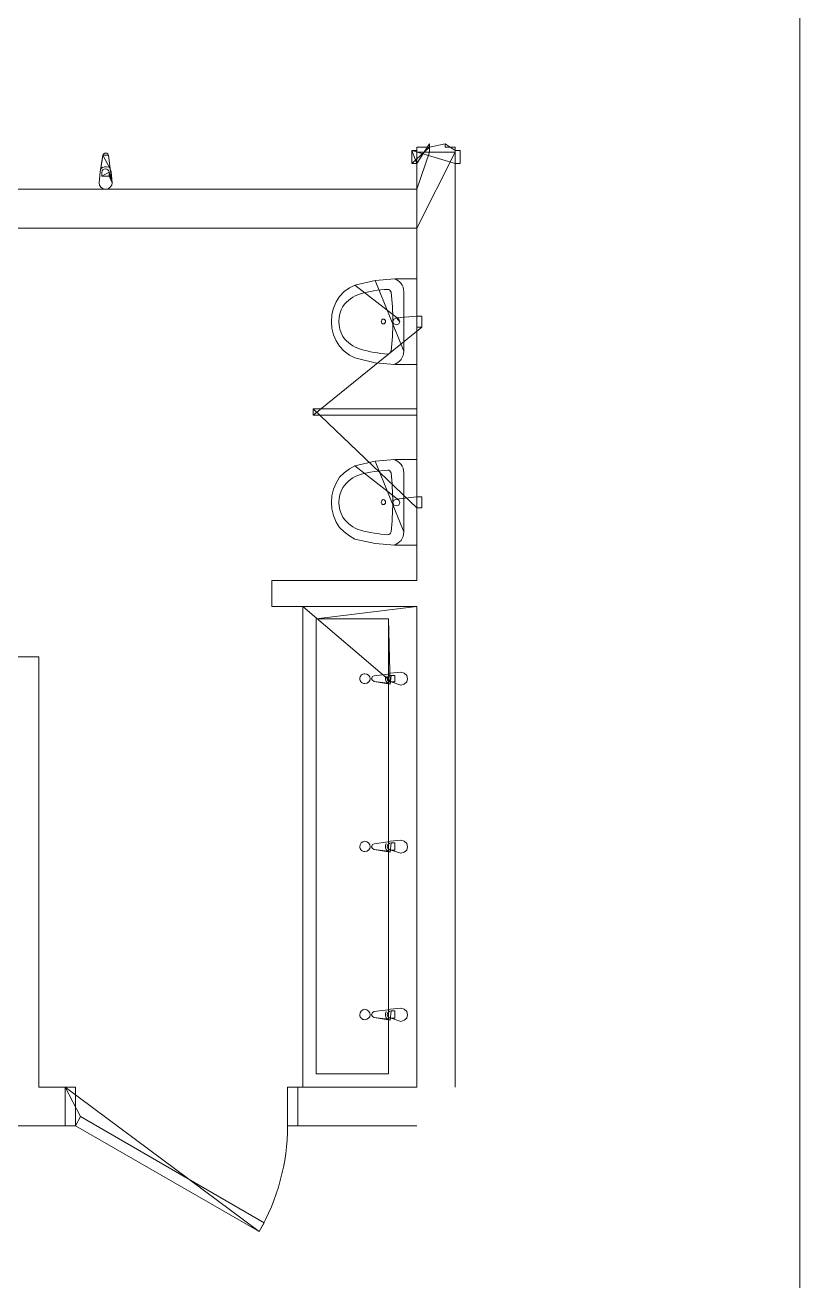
# Model space of a CAD drawing. Header units: millimetres. Extents: x -695119 to 412940, y -249585 to 622758.
# Drawn here: x 12736.586 to 12737.765, y -47227.022 to -47225.11 of the extents above; entities that cross this region are included whole.
import ezdxf

# ---------------------------------------------------------------- set-up
doc = ezdxf.new("R2010")
doc.units = ezdxf.units.MM
doc.layers.add('PDF _Геометрия', color=8, linetype='Continuous', lineweight=9)
doc.layers.add('Импосты витража', color=8, linetype='Continuous', lineweight=9)

# ---------------------------------------------------------------- blocks, each defined once
blk = doc.blocks.new('1 этаж')
at = {"layer": 'PDF _Геометрия', "color": 251, "true_color": 0x636466}
for p, q in [((-32212.927, -128402.4527), (-32212.927, -128402.5435)), ((-32212.927, -128402.7285), (-32212.927, -128402.8185))]:
    blk.add_line(p, q, dxfattribs=at)
at = {"layer": 'PDF _Геометрия', "color": 251, "true_color": 0x636466, "flags": 128}
for points in [[(-32212.8878, -128402.2327), (-32212.907, -128402.2327), (-32212.907, -128402.2402), (-32212.8878, -128402.2402), (-32212.8878, -128402.2327), (-32212.9145, -128402.2577), (-32212.907, -128402.2577), (-32212.907, -128402.2377), (-32212.9145, -128402.2377), (-32212.8487, -128402.2577), (-32212.8412, -128402.2577), (-32212.8412, -128402.2377), (-32212.8487, -128402.2377), (-32212.8637, -128402.2277), (-32212.8637, -128402.2327), (-32212.8487, -128402.2327), (-32212.8487, -128402.2402), (-32212.8878, -128402.2402), (-32212.8878, -128402.2277), (-32212.907, -128402.2577)], [(-32212.8878, -128402.2327), (-32212.907, -128402.2327), (-32212.907, -128402.2402), (-32212.8878, -128402.2402), (-32212.8878, -128402.2327), (-32212.9145, -128402.2577), (-32212.907, -128402.2577), (-32212.907, -128402.2377), (-32212.9145, -128402.2377), (-32212.8487, -128402.2577), (-32212.8412, -128402.2577), (-32212.8412, -128402.2377), (-32212.8487, -128402.2377), (-32212.8637, -128402.2277), (-32212.8637, -128402.2327), (-32212.8487, -128402.2327), (-32212.8487, -128402.2402), (-32212.8878, -128402.2402), (-32212.8878, -128402.2277), (-32212.907, -128402.2577)], [(-32212.8878, -128402.2327), (-32212.907, -128402.2327), (-32212.907, -128402.2402), (-32212.8878, -128402.2402), (-32212.8878, -128402.2327), (-32212.8637, -128402.2277), (-32212.8637, -128402.2327), (-32212.8487, -128402.2327), (-32212.8487, -128402.2402), (-32212.8878, -128402.2402), (-32212.8878, -128402.2277)], [(-32212.8487, -128402.2377), (-32212.8412, -128402.2377), (-32212.8412, -128402.2577), (-32212.8487, -128402.2577), (-32212.8487, -128402.2402), (-32212.8878, -128402.2402), (-32212.907, -128402.2402), (-32212.907, -128402.2969), (-32215.0712, -128402.2969)], [(-32213.9537, -128403.7227), (-32213.442, -128403.7227), (-32213.442, -128403.6635), (-32213.482, -128403.6635), (-32213.482, -128403.0085), (-32213.5403, -128403.0085)], [(-32214.347, -128402.356), (-32212.907, -128402.356), (-32212.907, -128402.8927), (-32213.1278, -128402.8927), (-32213.1278, -128402.9319), (-32212.907, -128402.9319), (-32212.907, -128403.6635), (-32213.0878, -128403.6635), (-32213.0878, -128403.7227), (-32213.0878, -128403.6635), (-32213.0878, -128403.7227), (-32212.907, -128403.7227)], [(-32212.907, -128403.7227), (-32213.0878, -128403.7227), (-32213.0878, -128403.6635), (-32213.0878, -128403.7227), (-32213.0878, -128403.6635), (-32212.907, -128403.6635), (-32212.907, -128402.9319), (-32213.1278, -128402.9319), (-32213.1278, -128402.8927), (-32212.907, -128402.8927), (-32212.907, -128402.2969), (-32212.907, -128402.2402), (-32212.8878, -128402.2402), (-32212.907, -128402.2969), (-32215.0712, -128402.2969)], [(-32214.4062, -128402.356), (-32212.907, -128402.356), (-32212.8487, -128402.2402), (-32212.8487, -128402.2577), (-32212.8487, -128402.2402), (-32212.8878, -128402.2402), (-32212.907, -128402.2402), (-32212.907, -128402.2577), (-32212.907, -128402.2402), (-32212.8878, -128402.2402), (-32212.8487, -128402.2402), (-32212.8487, -128403.6635)], [(-32212.907, -128403.7227), (-32213.0878, -128403.7227), (-32213.0878, -128403.6635), (-32213.0878, -128403.7227), (-32213.0878, -128403.6635), (-32212.907, -128403.6635), (-32212.907, -128402.9319), (-32213.1278, -128402.9319), (-32213.1278, -128402.8927), (-32212.907, -128402.8927), (-32212.907, -128402.2969), (-32212.907, -128402.2402), (-32212.8878, -128402.2402), (-32212.907, -128402.2969), (-32215.0712, -128402.2969)], [(-32214.4062, -128402.356), (-32212.907, -128402.356), (-32212.8487, -128402.2402), (-32212.8487, -128402.2577), (-32212.8487, -128402.2402), (-32212.8878, -128402.2402), (-32212.907, -128402.2402), (-32212.907, -128402.2577), (-32212.907, -128402.2402), (-32212.8878, -128402.2402), (-32212.8487, -128402.2402), (-32212.8487, -128403.6635)], [(-32213.3887, -128402.2702), (-32213.3903, -128402.2869), (-32213.3887, -128402.2702), (-32213.3878, -128402.266), (-32213.3845, -128402.2452), (-32213.3762, -128402.2452), (-32213.3737, -128402.266), (-32213.372, -128402.2702), (-32213.3703, -128402.2869), (-32213.3753, -128402.2769), (-32213.3753, -128402.271), (-32213.3862, -128402.2769), (-32213.3862, -128402.271), (-32213.3862, -128402.2769), (-32213.3753, -128402.2769)], [(-32213.3887, -128402.2702), (-32213.3903, -128402.2869), (-32213.3887, -128402.2702), (-32213.3878, -128402.266), (-32213.3845, -128402.2452), (-32213.3762, -128402.2452), (-32213.3737, -128402.266), (-32213.372, -128402.2702), (-32213.3703, -128402.2869), (-32213.3753, -128402.2769), (-32213.3753, -128402.271), (-32213.3862, -128402.2769), (-32213.3862, -128402.271), (-32213.3862, -128402.2769), (-32213.3753, -128402.2769)], [(-32213.3753, -128402.271), (-32213.3703, -128402.2869), (-32213.3737, -128402.266), (-32213.3845, -128402.2452), (-32213.3887, -128402.2702), (-32213.3903, -128402.2869), (-32213.3887, -128402.2702), (-32213.3845, -128402.2452), (-32213.3737, -128402.266), (-32213.3703, -128402.2869)], [(-32212.907, -128402.2577), (-32212.9145, -128402.2377), (-32212.9145, -128402.2577), (-32212.907, -128402.2577), (-32212.907, -128402.2377), (-32212.9145, -128402.2377)], [(-32212.8487, -128402.2577), (-32212.8487, -128402.2402), (-32212.8487, -128402.2577), (-32212.8487, -128402.2402), (-32212.8878, -128402.2402), (-32212.907, -128402.2402), (-32212.907, -128402.2577), (-32212.907, -128402.2402), (-32212.8878, -128402.2402), (-32212.8487, -128402.2402), (-32212.8487, -128403.6635)], [(-32213.3753, -128402.2769), (-32213.3862, -128402.2769), (-32213.3862, -128402.271), (-32213.3862, -128402.2769), (-32213.3753, -128402.271)], [(-32214.4062, -128402.356), (-32214.4062, -128403.0677), (-32214.347, -128403.0677), (-32213.5403, -128403.0677), (-32213.5403, -128403.6635), (-32213.9537, -128403.6635), (-32213.9537, -128403.7227), (-32213.442, -128403.7227), (-32213.442, -128403.6635), (-32213.482, -128403.6635), (-32213.482, -128403.0085), (-32213.5403, -128403.0085), (-32214.347, -128403.0085), (-32214.347, -128402.356)], [(-32214.4062, -128402.356), (-32214.4062, -128403.0677), (-32214.347, -128403.0677), (-32213.5403, -128403.0677), (-32213.5403, -128403.6635), (-32213.9537, -128403.6635), (-32213.9537, -128403.7227), (-32213.442, -128403.7227), (-32213.442, -128403.6635), (-32213.482, -128403.6635), (-32213.482, -128403.0085), (-32213.5403, -128403.0085), (-32214.347, -128403.0085), (-32214.347, -128402.356)], [(-32212.927, -128402.7285), (-32212.927, -128402.8185), (-32212.9703, -128402.711), (-32212.9403, -128402.7085), (-32212.907, -128402.7085), (-32212.907, -128402.8385), (-32212.9403, -128402.8385), (-32212.9703, -128402.836), (-32213.0012, -128402.8294), (-32213.0095, -128402.8244), (-32213.0178, -128402.8185), (-32213.0245, -128402.8119), (-32213.0295, -128402.8035), (-32213.0337, -128402.7935), (-32213.0362, -128402.7835), (-32213.037, -128402.7735), (-32213.0362, -128402.7635), (-32213.0337, -128402.7535), (-32213.0295, -128402.7444), (-32213.0245, -128402.7352), (-32213.0178, -128402.7285), (-32213.0095, -128402.7227), (-32213.0012, -128402.7177), (-32212.9345, -128402.7702), (-32212.9328, -128402.7735), (-32212.9345, -128402.7777), (-32212.9378, -128402.7785), (-32212.942, -128402.7777), (-32212.9437, -128402.7735), (-32212.942, -128402.7702), (-32212.9378, -128402.7685), (-32212.907, -128402.7652), (-32212.8995, -128402.7652), (-32212.8995, -128402.7819), (-32212.907, -128402.7819), (-32213.0645, -128402.631), (-32212.907, -128402.631), (-32212.907, -128402.641), (-32213.0645, -128402.641), (-32212.8995, -128402.5069), (-32212.8995, -128402.4902), (-32212.907, -128402.4902), (-32212.9378, -128402.4927), (-32212.942, -128402.4944), (-32212.9437, -128402.4985), (-32212.942, -128402.5019), (-32212.9378, -128402.5035), (-32212.9345, -128402.5019), (-32212.9328, -128402.4985), (-32212.9345, -128402.4944), (-32213.0012, -128402.4427), (-32213.0095, -128402.4469), (-32213.0178, -128402.4527), (-32213.0245, -128402.4602), (-32213.0295, -128402.4685), (-32213.0337, -128402.4777), (-32213.0362, -128402.4877), (-32213.037, -128402.4985), (-32213.0362, -128402.5085), (-32213.0337, -128402.5185), (-32213.0295, -128402.5277), (-32213.0245, -128402.536), (-32213.0178, -128402.5435), (-32213.0095, -128402.5494), (-32213.0012, -128402.5535), (-32212.9703, -128402.561), (-32212.9403, -128402.5635), (-32212.907, -128402.5635), (-32212.907, -128402.4335), (-32212.9403, -128402.4335), (-32212.9703, -128402.436), (-32212.927, -128402.5435), (-32212.927, -128402.4527)], [(-32212.927, -128402.7285), (-32212.927, -128402.8185), (-32212.9703, -128402.711), (-32212.9403, -128402.7085), (-32212.907, -128402.7085), (-32212.907, -128402.8385), (-32212.9403, -128402.8385), (-32212.9703, -128402.836), (-32213.0012, -128402.8294), (-32213.0095, -128402.8244), (-32213.0178, -128402.8185), (-32213.0245, -128402.8119), (-32213.0295, -128402.8035), (-32213.0337, -128402.7935), (-32213.0362, -128402.7835), (-32213.037, -128402.7735), (-32213.0362, -128402.7635), (-32213.0337, -128402.7535), (-32213.0295, -128402.7444), (-32213.0245, -128402.7352), (-32213.0178, -128402.7285), (-32213.0095, -128402.7227), (-32213.0012, -128402.7177), (-32212.9345, -128402.7702), (-32212.9328, -128402.7735), (-32212.9345, -128402.7777), (-32212.9378, -128402.7785), (-32212.942, -128402.7777), (-32212.9437, -128402.7735), (-32212.942, -128402.7702), (-32212.9378, -128402.7685), (-32212.907, -128402.7652), (-32212.8995, -128402.7652), (-32212.8995, -128402.7819), (-32212.907, -128402.7819), (-32213.0645, -128402.631), (-32212.907, -128402.631), (-32212.907, -128402.641), (-32213.0645, -128402.641), (-32212.8995, -128402.5069), (-32212.8995, -128402.4902), (-32212.907, -128402.4902), (-32212.9378, -128402.4927), (-32212.942, -128402.4944), (-32212.9437, -128402.4985), (-32212.942, -128402.5019), (-32212.9378, -128402.5035), (-32212.9345, -128402.5019), (-32212.9328, -128402.4985), (-32212.9345, -128402.4944), (-32213.0012, -128402.4427), (-32213.0095, -128402.4469), (-32213.0178, -128402.4527), (-32213.0245, -128402.4602), (-32213.0295, -128402.4685), (-32213.0337, -128402.4777), (-32213.0362, -128402.4877), (-32213.037, -128402.4985), (-32213.0362, -128402.5085), (-32213.0337, -128402.5185), (-32213.0295, -128402.5277), (-32213.0245, -128402.536), (-32213.0178, -128402.5435), (-32213.0095, -128402.5494), (-32213.0012, -128402.5535), (-32212.9703, -128402.561), (-32212.9403, -128402.5635), (-32212.907, -128402.5635), (-32212.907, -128402.4335), (-32212.9403, -128402.4335), (-32212.9703, -128402.436), (-32212.927, -128402.5435), (-32212.927, -128402.4527)], [(-32212.9378, -128402.4927), (-32212.942, -128402.4944), (-32212.9437, -128402.4985), (-32212.942, -128402.5019), (-32212.9378, -128402.5035), (-32212.9345, -128402.5019), (-32212.9328, -128402.4985), (-32212.9378, -128402.4927), (-32212.9345, -128402.4944)], [(-32212.9312, -128403.0519), (-32212.9262, -128403.0502), (-32212.922, -128403.0469), (-32212.9212, -128403.0419), (-32212.922, -128403.0369), (-32212.9262, -128403.0335), (-32212.9312, -128403.0319), (-32212.9478, -128403.0335), (-32212.9512, -128403.0352), (-32212.972, -128403.0377), (-32212.9745, -128403.0385), (-32212.9762, -128403.0419), (-32212.9745, -128403.0444), (-32212.972, -128403.046), (-32212.9512, -128403.0485), (-32212.9478, -128403.0502), (-32212.9503, -128402.951), (-32212.9503, -128403.6435), (-32213.0603, -128403.6435), (-32213.0603, -128402.951), (-32212.907, -128402.9319), (-32212.907, -128403.6635), (-32213.0803, -128403.6635), (-32213.0803, -128402.9319), (-32212.9462, -128403.0469), (-32212.9403, -128403.0469), (-32212.9403, -128403.0369), (-32212.9462, -128403.0369)], [(-32212.9312, -128403.0519), (-32212.9262, -128403.0502), (-32212.922, -128403.0469), (-32212.9212, -128403.0419), (-32212.922, -128403.0369), (-32212.9262, -128403.0335), (-32212.9312, -128403.0319), (-32212.9478, -128403.0335), (-32212.9512, -128403.0352), (-32212.972, -128403.0377), (-32212.9745, -128403.0385), (-32212.9762, -128403.0419), (-32212.9745, -128403.0444), (-32212.972, -128403.046), (-32212.9512, -128403.0485), (-32212.9478, -128403.0502), (-32212.9503, -128402.951), (-32212.9503, -128403.6435), (-32213.0603, -128403.6435), (-32213.0603, -128402.951), (-32212.907, -128402.9319), (-32212.907, -128403.6635), (-32213.0803, -128403.6635), (-32213.0803, -128402.9319), (-32212.9462, -128403.0469), (-32212.9403, -128403.0469), (-32212.9403, -128403.0369), (-32212.9462, -128403.0369)], [(-32212.9462, -128403.3027), (-32212.9403, -128403.3027), (-32212.9403, -128403.2919), (-32212.9462, -128403.2919), (-32212.9478, -128403.306), (-32212.9512, -128403.3044), (-32212.972, -128403.3019), (-32212.9745, -128403.3002), (-32212.9762, -128403.2977), (-32212.9745, -128403.2944), (-32212.972, -128403.2935), (-32212.9512, -128403.2902), (-32212.9478, -128403.2894), (-32212.9312, -128403.2877), (-32212.9262, -128403.2894), (-32212.922, -128403.2927), (-32212.9212, -128403.2977), (-32212.922, -128403.3027), (-32212.9262, -128403.306), (-32212.9312, -128403.3077)], [(-32212.9462, -128403.3027), (-32212.9403, -128403.3027), (-32212.9403, -128403.2919), (-32212.9462, -128403.2919), (-32212.9478, -128403.306), (-32212.9512, -128403.3044), (-32212.972, -128403.3019), (-32212.9745, -128403.3002), (-32212.9762, -128403.2977), (-32212.9745, -128403.2944), (-32212.972, -128403.2935), (-32212.9512, -128403.2902), (-32212.9478, -128403.2894), (-32212.9312, -128403.2877), (-32212.9262, -128403.2894), (-32212.922, -128403.2927), (-32212.9212, -128403.2977), (-32212.922, -128403.3027), (-32212.9262, -128403.306), (-32212.9312, -128403.3077)], [(-32212.9462, -128403.5585), (-32212.9403, -128403.5585), (-32212.9403, -128403.5477), (-32212.9462, -128403.5477), (-32212.9478, -128403.5619), (-32212.9512, -128403.5602), (-32212.972, -128403.5577), (-32212.9745, -128403.556), (-32212.9762, -128403.5535), (-32212.9745, -128403.5502), (-32212.972, -128403.5485), (-32212.9512, -128403.546), (-32212.9478, -128403.5452), (-32212.9312, -128403.5435), (-32212.9262, -128403.5452), (-32212.922, -128403.5485), (-32212.9212, -128403.5535), (-32212.922, -128403.5585), (-32212.9262, -128403.5619), (-32212.9312, -128403.5635)], [(-32212.9462, -128403.5585), (-32212.9403, -128403.5585), (-32212.9403, -128403.5477), (-32212.9462, -128403.5477), (-32212.9478, -128403.5619), (-32212.9512, -128403.5602), (-32212.972, -128403.5577), (-32212.9745, -128403.556), (-32212.9762, -128403.5535), (-32212.9745, -128403.5502), (-32212.972, -128403.5485), (-32212.9512, -128403.546), (-32212.9478, -128403.5452), (-32212.9312, -128403.5435), (-32212.9262, -128403.5452), (-32212.922, -128403.5485), (-32212.9212, -128403.5535), (-32212.922, -128403.5585), (-32212.9262, -128403.5619), (-32212.9312, -128403.5635)]]:
    blk.add_lwpolyline(points, dxfattribs=at)
for points in [[(-32213.0012, -128402.4427), (-32212.9703, -128402.436), (-32212.9403, -128402.4335), (-32212.907, -128402.4335), (-32212.907, -128402.5635), (-32212.9403, -128402.5635), (-32212.9703, -128402.561), (-32213.0012, -128402.5535), (-32213.0095, -128402.5494), (-32213.0178, -128402.5435), (-32213.0245, -128402.536), (-32213.0295, -128402.5277), (-32213.0337, -128402.5185), (-32213.0362, -128402.5085), (-32213.037, -128402.4985), (-32213.0362, -128402.4877), (-32213.0337, -128402.4777), (-32213.0295, -128402.4685), (-32213.0245, -128402.4602), (-32213.0178, -128402.4527), (-32213.0095, -128402.4469)], [(-32212.907, -128402.5069), (-32212.907, -128402.4902), (-32212.8995, -128402.4902), (-32212.8995, -128402.5069)], [(-32213.0645, -128402.641), (-32213.0645, -128402.631), (-32212.907, -128402.631), (-32212.907, -128402.641)], [(-32213.0012, -128402.7177), (-32212.9703, -128402.711), (-32212.9403, -128402.7085), (-32212.907, -128402.7085), (-32212.907, -128402.8385), (-32212.9403, -128402.8385), (-32212.9703, -128402.836), (-32213.0012, -128402.8294), (-32213.0095, -128402.8244), (-32213.0178, -128402.8185), (-32213.0245, -128402.8119), (-32213.0295, -128402.8035), (-32213.0337, -128402.7935), (-32213.0362, -128402.7835), (-32213.037, -128402.7735), (-32213.0362, -128402.7635), (-32213.0337, -128402.7535), (-32213.0295, -128402.7444), (-32213.0245, -128402.7352), (-32213.0178, -128402.7285), (-32213.0095, -128402.7227)], [(-32212.9378, -128402.7685), (-32212.9345, -128402.7702), (-32212.9328, -128402.7735), (-32212.9345, -128402.7777), (-32212.9378, -128402.7785), (-32212.942, -128402.7777), (-32212.9437, -128402.7735), (-32212.942, -128402.7702)], [(-32212.907, -128402.7819), (-32212.907, -128402.7652), (-32212.8995, -128402.7652), (-32212.8995, -128402.7819)], [(-32212.907, -128402.9319), (-32213.0803, -128402.9319), (-32213.0803, -128403.6635), (-32212.907, -128403.6635)], [(-32212.9503, -128402.951), (-32213.0603, -128402.951), (-32213.0603, -128403.6435), (-32212.9503, -128403.6435)], [(-32212.9312, -128403.0519), (-32212.9462, -128403.0469), (-32212.9403, -128403.0469), (-32212.9403, -128403.0369), (-32212.9462, -128403.0369), (-32212.9478, -128403.0502), (-32212.972, -128403.046), (-32212.9745, -128403.0444), (-32212.9762, -128403.0419), (-32212.9745, -128403.0385), (-32212.972, -128403.0377), (-32212.9512, -128403.0352), (-32212.9478, -128403.0335), (-32212.9312, -128403.0319), (-32212.9262, -128403.0335), (-32212.922, -128403.0369), (-32212.9212, -128403.0419), (-32212.922, -128403.0469), (-32212.9262, -128403.0502)], [(-32212.9312, -128403.3077), (-32212.9462, -128403.3027), (-32212.9403, -128403.3027), (-32212.9403, -128403.2919), (-32212.9462, -128403.2919), (-32212.9478, -128403.306), (-32212.972, -128403.3019), (-32212.9745, -128403.3002), (-32212.9762, -128403.2977), (-32212.9745, -128403.2944), (-32212.972, -128403.2935), (-32212.9512, -128403.2902), (-32212.9478, -128403.2894), (-32212.9312, -128403.2877), (-32212.9262, -128403.2894), (-32212.922, -128403.2927), (-32212.9212, -128403.2977), (-32212.922, -128403.3027), (-32212.9262, -128403.306)], [(-32212.9312, -128403.5635), (-32212.9462, -128403.5585), (-32212.9403, -128403.5585), (-32212.9403, -128403.5477), (-32212.9462, -128403.5477), (-32212.9478, -128403.5619), (-32212.972, -128403.5577), (-32212.9745, -128403.556), (-32212.9762, -128403.5535), (-32212.9745, -128403.5502), (-32212.972, -128403.5485), (-32212.9512, -128403.546), (-32212.9478, -128403.5452), (-32212.9312, -128403.5435), (-32212.9262, -128403.5452), (-32212.922, -128403.5485), (-32212.9212, -128403.5535), (-32212.922, -128403.5585), (-32212.9262, -128403.5619)], [(-32213.147, -128403.8835), (-32213.1395, -128403.8702), (-32213.4187, -128403.7085), (-32213.442, -128403.6635), (-32213.442, -128403.7227), (-32213.4262, -128403.7227), (-32213.4262, -128403.6635), (-32213.442, -128403.6635)], [(-32213.442, -128403.6635), (-32213.442, -128403.7227)], [(-32213.147, -128403.8835), (-32213.1395, -128403.8702), (-32213.4187, -128403.7085), (-32213.442, -128403.6635), (-32213.442, -128403.7227), (-32213.4262, -128403.7227), (-32213.4262, -128403.6635), (-32213.442, -128403.6635)], [(-32213.442, -128403.6635), (-32213.442, -128403.7227)], [(-32213.442, -128403.6635), (-32213.442, -128403.7227), (-32213.4262, -128403.7227), (-32213.4262, -128403.6635), (-32213.442, -128403.6635), (-32213.442, -128403.7227)], [(-32213.1037, -128403.6635), (-32213.1037, -128403.7227), (-32213.0878, -128403.7227), (-32213.0878, -128403.6635)], [(-32213.1037, -128403.6635), (-32213.1037, -128403.7227), (-32213.0878, -128403.7227), (-32213.0878, -128403.6635)], [(-32213.1037, -128403.6635), (-32213.1037, -128403.7227), (-32213.0878, -128403.7227), (-32213.0878, -128403.6635)], [(-32213.147, -128403.8835), (-32213.4262, -128403.7227), (-32213.4187, -128403.7085), (-32213.1395, -128403.8702)]]:
    blk.add_lwpolyline(points, close=True, dxfattribs=at)
at = {"layer": 'PDF _Геометрия', "color": 251, "true_color": 0x636466}
for centre, radius, start, end in [((-32212.9777, -128402.5053), 0.0515, 107.1113, 144.3021), ((-32212.9777, -128402.5053), 0.0515, 107.1113, 144.3021), ((-32212.9777, -128402.5053), 0.0515, 107.1113, 144.3021), ((-32213.3499, -128402.4985), 0.4063, 353.6403, 6.3597), ((-32213.3499, -128402.4985), 0.4063, 353.6403, 6.3597), ((-32213.3499, -128402.4985), 0.4063, 353.6403, 6.3597), ((-32212.9806, -128402.4981), 0.0451, 149.4898, 210.5102), ((-32212.9806, -128402.4981), 0.0451, 149.4898, 210.5102), ((-32212.9806, -128402.4981), 0.0451, 149.4898, 210.5102), ((-32212.9777, -128402.491), 0.0515, 215.6979, 252.8887), ((-32212.9777, -128402.491), 0.0515, 215.6979, 252.8887), ((-32212.9777, -128402.491), 0.0515, 215.6979, 252.8887), ((-32212.9412, -128402.3731), 0.1749, 252.845, 266.747), ((-32212.9412, -128402.3731), 0.1749, 252.845, 266.747), ((-32212.9412, -128402.3731), 0.1749, 252.845, 266.747), ((-32212.936, -128402.9526), 0.2287, 93.7977, 104.3829), ((-32212.936, -128402.9526), 0.2287, 93.7977, 104.3829), ((-32212.936, -128402.9526), 0.2287, 93.7977, 104.3829), ((-32213.3499, -128402.7735), 0.4062, 353.6403, 6.3597), ((-32213.3499, -128402.7735), 0.4062, 353.6403, 6.3597), ((-32213.3499, -128402.7735), 0.4062, 353.6403, 6.3597), ((-32212.9787, -128402.7777), 0.0487, 106.8742, 146.8656), ((-32212.9787, -128402.7777), 0.0487, 106.8742, 146.8656), ((-32212.9787, -128402.7777), 0.0487, 106.8742, 146.8656), ((-32212.9821, -128402.7735), 0.0436, 148.9518, 211.0482), ((-32212.9821, -128402.7735), 0.0436, 148.9518, 211.0482), ((-32212.9821, -128402.7735), 0.0436, 148.9518, 211.0482), ((-32212.9787, -128402.7694), 0.0487, 213.1344, 253.1258), ((-32212.9787, -128402.7694), 0.0487, 213.1344, 253.1258), ((-32212.9787, -128402.7694), 0.0487, 213.1344, 253.1258), ((-32212.936, -128402.5945), 0.2287, 255.6171, 266.2023), ((-32212.936, -128402.5945), 0.2287, 255.6171, 266.2023), ((-32212.936, -128402.5945), 0.2287, 255.6171, 266.2023), ((-32212.9862, -128403.0418), 0.00747, 89.7603, 180.2397), ((-32212.9862, -128403.0418), 0.00747, 89.7603, 180.2397), ((-32212.9862, -128403.0418), 0.00747, 89.7603, 180.2397), ((-32212.9862, -128403.0419), 0.00747, 179.7603, 270.2397), ((-32212.9862, -128403.0419), 0.00747, 179.7603, 270.2397), ((-32212.9862, -128403.0419), 0.00747, 179.7603, 270.2397), ((-32212.9862, -128403.2977), 0.00747, 179.7603, 270.2397), ((-32212.9862, -128403.2977), 0.00747, 179.7603, 270.2397), ((-32212.9862, -128403.2977), 0.00747, 179.7603, 270.2397), ((-32212.9862, -128403.5536), 0.00747, 179.7603, 270.2397), ((-32212.9862, -128403.5536), 0.00747, 179.7603, 270.2397), ((-32212.9862, -128403.5536), 0.00747, 179.7603, 270.2397), ((-32213.4247, -128403.7225), 0.321, 329.8854, 359.9564), ((-32213.4247, -128403.7225), 0.321, 329.8854, 359.9564), ((-32213.4247, -128403.7225), 0.321, 329.8854, 359.9564)]:
    blk.add_arc(centre, radius, start, end, dxfattribs=at)
for points in [[(-32213.3845, -128402.2452), (-32213.3845, -128402.2435), (-32213.382, -128402.2419), (-32213.3803, -128402.2419)], [(-32213.3845, -128402.2452), (-32213.3845, -128402.2435), (-32213.382, -128402.2419), (-32213.3803, -128402.2419)], [(-32213.3845, -128402.2452), (-32213.3845, -128402.2435), (-32213.382, -128402.2419), (-32213.3803, -128402.2419)], [(-32213.3845, -128402.2452), (-32213.3845, -128402.2435), (-32213.382, -128402.2419), (-32213.3803, -128402.2419)], [(-32213.3845, -128402.2452), (-32213.3845, -128402.2435), (-32213.382, -128402.2419), (-32213.3803, -128402.2419)], [(-32213.3845, -128402.2452), (-32213.3845, -128402.2435), (-32213.382, -128402.2419), (-32213.3803, -128402.2419)], [(-32213.3803, -128402.2419), (-32213.3778, -128402.2419), (-32213.3762, -128402.2435), (-32213.3762, -128402.2452)], [(-32213.3803, -128402.2419), (-32213.3778, -128402.2419), (-32213.3762, -128402.2435), (-32213.3762, -128402.2452)], [(-32213.3803, -128402.2419), (-32213.3778, -128402.2419), (-32213.3762, -128402.2435), (-32213.3762, -128402.2452)], [(-32213.3803, -128402.2419), (-32213.3778, -128402.2419), (-32213.3762, -128402.2435), (-32213.3762, -128402.2452)], [(-32213.3803, -128402.2419), (-32213.3778, -128402.2419), (-32213.3762, -128402.2435), (-32213.3762, -128402.2452)], [(-32213.3803, -128402.2419), (-32213.3778, -128402.2419), (-32213.3762, -128402.2435), (-32213.3762, -128402.2452)], [(-32213.3878, -128402.266), (-32213.3853, -128402.2627), (-32213.3795, -128402.2619), (-32213.3762, -128402.2635)], [(-32213.3878, -128402.266), (-32213.3853, -128402.2627), (-32213.3795, -128402.2619), (-32213.3762, -128402.2635)], [(-32213.3878, -128402.266), (-32213.3853, -128402.2627), (-32213.3795, -128402.2619), (-32213.3762, -128402.2635)], [(-32213.3878, -128402.266), (-32213.3853, -128402.2627), (-32213.3795, -128402.2619), (-32213.3762, -128402.2635)], [(-32213.3878, -128402.266), (-32213.3853, -128402.2627), (-32213.3795, -128402.2619), (-32213.3762, -128402.2635)], [(-32213.3878, -128402.266), (-32213.3853, -128402.2627), (-32213.3795, -128402.2619), (-32213.3762, -128402.2635)], [(-32213.3862, -128402.271), (-32213.3862, -128402.2677), (-32213.3837, -128402.266), (-32213.3803, -128402.266)], [(-32213.3862, -128402.271), (-32213.3862, -128402.2677), (-32213.3837, -128402.266), (-32213.3803, -128402.266)], [(-32213.3862, -128402.271), (-32213.3862, -128402.2677), (-32213.3837, -128402.266), (-32213.3803, -128402.266)], [(-32213.3862, -128402.271), (-32213.3862, -128402.2677), (-32213.3837, -128402.266), (-32213.3803, -128402.266)], [(-32213.3862, -128402.271), (-32213.3862, -128402.2677), (-32213.3837, -128402.266), (-32213.3803, -128402.266)], [(-32213.3862, -128402.271), (-32213.3862, -128402.2677), (-32213.3837, -128402.266), (-32213.3803, -128402.266)], [(-32213.3803, -128402.266), (-32213.3778, -128402.266), (-32213.3753, -128402.2677), (-32213.3753, -128402.271)], [(-32213.3803, -128402.266), (-32213.3778, -128402.266), (-32213.3753, -128402.2677), (-32213.3753, -128402.271)], [(-32213.3803, -128402.266), (-32213.3778, -128402.266), (-32213.3753, -128402.2677), (-32213.3753, -128402.271)], [(-32213.3803, -128402.266), (-32213.3778, -128402.266), (-32213.3753, -128402.2677), (-32213.3753, -128402.271)], [(-32213.3803, -128402.266), (-32213.3778, -128402.266), (-32213.3753, -128402.2677), (-32213.3753, -128402.271)], [(-32213.3803, -128402.266), (-32213.3778, -128402.266), (-32213.3753, -128402.2677), (-32213.3753, -128402.271)], [(-32213.3737, -128402.266), (-32213.3733, -128402.2669), (-32213.3728, -128402.2675), (-32213.3725, -128402.2681)], [(-32213.3737, -128402.266), (-32213.3733, -128402.2669), (-32213.3728, -128402.2675), (-32213.3725, -128402.2681)], [(-32213.3737, -128402.266), (-32213.3733, -128402.2669), (-32213.3728, -128402.2675), (-32213.3725, -128402.2681)], [(-32213.3737, -128402.266), (-32213.3733, -128402.2669), (-32213.3728, -128402.2675), (-32213.3725, -128402.2681)], [(-32213.3737, -128402.266), (-32213.3733, -128402.2669), (-32213.3728, -128402.2675), (-32213.3725, -128402.2681)], [(-32213.3737, -128402.266), (-32213.3733, -128402.2669), (-32213.3728, -128402.2675), (-32213.3725, -128402.2681)], [(-32213.3803, -128402.2969), (-32213.3862, -128402.2969), (-32213.3903, -128402.2919), (-32213.3903, -128402.2869)], [(-32213.3803, -128402.2969), (-32213.3862, -128402.2969), (-32213.3903, -128402.2919), (-32213.3903, -128402.2869)], [(-32213.3803, -128402.2969), (-32213.3862, -128402.2969), (-32213.3903, -128402.2919), (-32213.3903, -128402.2869)], [(-32213.3803, -128402.2969), (-32213.3862, -128402.2969), (-32213.3903, -128402.2919), (-32213.3903, -128402.2869)], [(-32213.3803, -128402.2969), (-32213.3862, -128402.2969), (-32213.3903, -128402.2919), (-32213.3903, -128402.2869)], [(-32213.3803, -128402.2969), (-32213.3862, -128402.2969), (-32213.3903, -128402.2919), (-32213.3903, -128402.2869)], [(-32213.3703, -128402.2869), (-32213.3703, -128402.2919), (-32213.3753, -128402.2969), (-32213.3803, -128402.2969)], [(-32213.3703, -128402.2869), (-32213.3703, -128402.2919), (-32213.3753, -128402.2969), (-32213.3803, -128402.2969)], [(-32213.3703, -128402.2869), (-32213.3703, -128402.2919), (-32213.3753, -128402.2969), (-32213.3803, -128402.2969)], [(-32213.3703, -128402.2869), (-32213.3703, -128402.2919), (-32213.3753, -128402.2969), (-32213.3803, -128402.2969)], [(-32213.3703, -128402.2869), (-32213.3703, -128402.2919), (-32213.3753, -128402.2969), (-32213.3803, -128402.2969)], [(-32213.3703, -128402.2869), (-32213.3703, -128402.2919), (-32213.3753, -128402.2969), (-32213.3803, -128402.2969)], [(-32212.942, -128402.4335), (-32212.9328, -128402.4352), (-32212.927, -128402.4435), (-32212.927, -128402.4527)], [(-32212.942, -128402.4335), (-32212.9328, -128402.4352), (-32212.927, -128402.4435), (-32212.927, -128402.4527)], [(-32212.942, -128402.4335), (-32212.9328, -128402.4352), (-32212.927, -128402.4435), (-32212.927, -128402.4527)], [(-32212.9928, -128402.456), (-32212.9795, -128402.4519), (-32212.9653, -128402.4502), (-32212.9512, -128402.4494)], [(-32212.9928, -128402.456), (-32212.9795, -128402.4519), (-32212.9653, -128402.4502), (-32212.9512, -128402.4494)], [(-32212.9928, -128402.456), (-32212.9795, -128402.4519), (-32212.9653, -128402.4502), (-32212.9512, -128402.4494)], [(-32212.9512, -128402.4494), (-32212.9487, -128402.4494), (-32212.947, -128402.451), (-32212.9462, -128402.4535)], [(-32212.9512, -128402.4494), (-32212.9487, -128402.4494), (-32212.947, -128402.451), (-32212.9462, -128402.4535)], [(-32212.9512, -128402.4494), (-32212.9487, -128402.4494), (-32212.947, -128402.451), (-32212.9462, -128402.4535)], [(-32212.9612, -128402.4977), (-32212.9612, -128402.496), (-32212.9603, -128402.4944), (-32212.9578, -128402.4944)], [(-32212.9612, -128402.4977), (-32212.9612, -128402.496), (-32212.9603, -128402.4944), (-32212.9578, -128402.4944)], [(-32212.9612, -128402.4977), (-32212.9612, -128402.496), (-32212.9603, -128402.4944), (-32212.9578, -128402.4944)], [(-32212.9578, -128402.5019), (-32212.9603, -128402.5019), (-32212.9612, -128402.5002), (-32212.9612, -128402.4977)], [(-32212.9578, -128402.5019), (-32212.9603, -128402.5019), (-32212.9612, -128402.5002), (-32212.9612, -128402.4977)], [(-32212.9578, -128402.5019), (-32212.9603, -128402.5019), (-32212.9612, -128402.5002), (-32212.9612, -128402.4977)], [(-32212.9578, -128402.4944), (-32212.9562, -128402.4944), (-32212.9545, -128402.496), (-32212.9545, -128402.4977)], [(-32212.9578, -128402.4944), (-32212.9562, -128402.4944), (-32212.9545, -128402.496), (-32212.9545, -128402.4977)], [(-32212.9578, -128402.4944), (-32212.9562, -128402.4944), (-32212.9545, -128402.496), (-32212.9545, -128402.4977)], [(-32212.9545, -128402.4977), (-32212.9545, -128402.5002), (-32212.9562, -128402.5019), (-32212.9578, -128402.5019)], [(-32212.9545, -128402.4977), (-32212.9545, -128402.5002), (-32212.9562, -128402.5019), (-32212.9578, -128402.5019)], [(-32212.9545, -128402.4977), (-32212.9545, -128402.5002), (-32212.9562, -128402.5019), (-32212.9578, -128402.5019)], [(-32212.9462, -128402.5435), (-32212.947, -128402.5452), (-32212.9487, -128402.5477), (-32212.9512, -128402.5477)], [(-32212.9462, -128402.5435), (-32212.947, -128402.5452), (-32212.9487, -128402.5477), (-32212.9512, -128402.5477)], [(-32212.9462, -128402.5435), (-32212.947, -128402.5452), (-32212.9487, -128402.5477), (-32212.9512, -128402.5477)], [(-32212.927, -128402.5435), (-32212.927, -128402.5527), (-32212.9328, -128402.561), (-32212.942, -128402.5635)], [(-32212.927, -128402.5435), (-32212.927, -128402.5527), (-32212.9328, -128402.561), (-32212.942, -128402.5635)], [(-32212.927, -128402.5435), (-32212.927, -128402.5527), (-32212.9328, -128402.561), (-32212.942, -128402.5635)], [(-32212.942, -128402.7085), (-32212.9328, -128402.711), (-32212.927, -128402.7185), (-32212.927, -128402.7285)], [(-32212.942, -128402.7085), (-32212.9328, -128402.711), (-32212.927, -128402.7185), (-32212.927, -128402.7285)], [(-32212.942, -128402.7085), (-32212.9328, -128402.711), (-32212.927, -128402.7185), (-32212.927, -128402.7285)], [(-32212.9512, -128402.7244), (-32212.9487, -128402.7244), (-32212.947, -128402.726), (-32212.9462, -128402.7285)], [(-32212.9512, -128402.7244), (-32212.9487, -128402.7244), (-32212.947, -128402.726), (-32212.9462, -128402.7285)], [(-32212.9512, -128402.7244), (-32212.9487, -128402.7244), (-32212.947, -128402.726), (-32212.9462, -128402.7285)], [(-32212.9612, -128402.7735), (-32212.9612, -128402.771), (-32212.9603, -128402.7694), (-32212.9578, -128402.7694)], [(-32212.9612, -128402.7735), (-32212.9612, -128402.771), (-32212.9603, -128402.7694), (-32212.9578, -128402.7694)], [(-32212.9612, -128402.7735), (-32212.9612, -128402.771), (-32212.9603, -128402.7694), (-32212.9578, -128402.7694)], [(-32212.9578, -128402.7769), (-32212.9603, -128402.7769), (-32212.9612, -128402.7752), (-32212.9612, -128402.7735)], [(-32212.9578, -128402.7769), (-32212.9603, -128402.7769), (-32212.9612, -128402.7752), (-32212.9612, -128402.7735)], [(-32212.9578, -128402.7769), (-32212.9603, -128402.7769), (-32212.9612, -128402.7752), (-32212.9612, -128402.7735)], [(-32212.9578, -128402.7694), (-32212.9562, -128402.7694), (-32212.9545, -128402.771), (-32212.9545, -128402.7735)], [(-32212.9578, -128402.7694), (-32212.9562, -128402.7694), (-32212.9545, -128402.771), (-32212.9545, -128402.7735)], [(-32212.9578, -128402.7694), (-32212.9562, -128402.7694), (-32212.9545, -128402.771), (-32212.9545, -128402.7735)], [(-32212.9545, -128402.7735), (-32212.9545, -128402.7752), (-32212.9562, -128402.7769), (-32212.9578, -128402.7769)], [(-32212.9545, -128402.7735), (-32212.9545, -128402.7752), (-32212.9562, -128402.7769), (-32212.9578, -128402.7769)], [(-32212.9545, -128402.7735), (-32212.9545, -128402.7752), (-32212.9562, -128402.7769), (-32212.9578, -128402.7769)], [(-32212.9462, -128402.8185), (-32212.947, -128402.821), (-32212.9487, -128402.8227), (-32212.9512, -128402.8227)], [(-32212.9462, -128402.8185), (-32212.947, -128402.821), (-32212.9487, -128402.8227), (-32212.9512, -128402.8227)], [(-32212.9462, -128402.8185), (-32212.947, -128402.821), (-32212.9487, -128402.8227), (-32212.9512, -128402.8227)], [(-32212.927, -128402.8185), (-32212.927, -128402.8285), (-32212.9328, -128402.836), (-32212.942, -128402.8385)], [(-32212.927, -128402.8185), (-32212.927, -128402.8285), (-32212.9328, -128402.836), (-32212.942, -128402.8385)], [(-32212.927, -128402.8185), (-32212.927, -128402.8285), (-32212.9328, -128402.836), (-32212.942, -128402.8385)], [(-32212.9862, -128403.0344), (-32212.982, -128403.0344), (-32212.9778, -128403.0377), (-32212.9778, -128403.0419)], [(-32212.9862, -128403.0344), (-32212.982, -128403.0344), (-32212.9778, -128403.0377), (-32212.9778, -128403.0419)], [(-32212.9862, -128403.0344), (-32212.982, -128403.0344), (-32212.9778, -128403.0377), (-32212.9778, -128403.0419)], [(-32212.9778, -128403.0419), (-32212.9778, -128403.046), (-32212.982, -128403.0494), (-32212.9862, -128403.0494)], [(-32212.9778, -128403.0419), (-32212.9778, -128403.046), (-32212.982, -128403.0494), (-32212.9862, -128403.0494)], [(-32212.9778, -128403.0419), (-32212.9778, -128403.046), (-32212.982, -128403.0494), (-32212.9862, -128403.0494)], [(-32212.9512, -128403.0485), (-32212.9553, -128403.046), (-32212.9562, -128403.041), (-32212.9537, -128403.0377)], [(-32212.9512, -128403.0485), (-32212.9553, -128403.046), (-32212.9562, -128403.041), (-32212.9537, -128403.0377)], [(-32212.9512, -128403.0485), (-32212.9553, -128403.046), (-32212.9562, -128403.041), (-32212.9537, -128403.0377)], [(-32212.952, -128403.0419), (-32212.952, -128403.0385), (-32212.9495, -128403.0369), (-32212.9462, -128403.0369)], [(-32212.952, -128403.0419), (-32212.952, -128403.0385), (-32212.9495, -128403.0369), (-32212.9462, -128403.0369)], [(-32212.952, -128403.0419), (-32212.952, -128403.0385), (-32212.9495, -128403.0369), (-32212.9462, -128403.0369)], [(-32212.9462, -128403.0469), (-32212.9495, -128403.0469), (-32212.952, -128403.0452), (-32212.952, -128403.0419)], [(-32212.9462, -128403.0469), (-32212.9495, -128403.0469), (-32212.952, -128403.0452), (-32212.952, -128403.0419)], [(-32212.9462, -128403.0469), (-32212.9495, -128403.0469), (-32212.952, -128403.0452), (-32212.952, -128403.0419)], [(-32212.9937, -128403.2977), (-32212.9937, -128403.2935), (-32212.9903, -128403.2894), (-32212.9862, -128403.2894)], [(-32212.9937, -128403.2977), (-32212.9937, -128403.2935), (-32212.9903, -128403.2894), (-32212.9862, -128403.2894)], [(-32212.9937, -128403.2977), (-32212.9937, -128403.2935), (-32212.9903, -128403.2894), (-32212.9862, -128403.2894)], [(-32212.9862, -128403.2894), (-32212.982, -128403.2894), (-32212.9778, -128403.2935), (-32212.9778, -128403.2977)], [(-32212.9862, -128403.2894), (-32212.982, -128403.2894), (-32212.9778, -128403.2935), (-32212.9778, -128403.2977)], [(-32212.9862, -128403.2894), (-32212.982, -128403.2894), (-32212.9778, -128403.2935), (-32212.9778, -128403.2977)], [(-32212.9778, -128403.2977), (-32212.9778, -128403.3019), (-32212.982, -128403.3052), (-32212.9862, -128403.3052)], [(-32212.9778, -128403.2977), (-32212.9778, -128403.3019), (-32212.982, -128403.3052), (-32212.9862, -128403.3052)], [(-32212.9778, -128403.2977), (-32212.9778, -128403.3019), (-32212.982, -128403.3052), (-32212.9862, -128403.3052)], [(-32212.9512, -128403.3044), (-32212.9553, -128403.3019), (-32212.9562, -128403.2969), (-32212.9537, -128403.2927)], [(-32212.9512, -128403.3044), (-32212.9553, -128403.3019), (-32212.9562, -128403.2969), (-32212.9537, -128403.2927)], [(-32212.9512, -128403.3044), (-32212.9553, -128403.3019), (-32212.9562, -128403.2969), (-32212.9537, -128403.2927)], [(-32212.952, -128403.2977), (-32212.952, -128403.2944), (-32212.9495, -128403.2919), (-32212.9462, -128403.2919)], [(-32212.952, -128403.2977), (-32212.952, -128403.2944), (-32212.9495, -128403.2919), (-32212.9462, -128403.2919)], [(-32212.952, -128403.2977), (-32212.952, -128403.2944), (-32212.9495, -128403.2919), (-32212.9462, -128403.2919)], [(-32212.9462, -128403.3027), (-32212.9495, -128403.3027), (-32212.952, -128403.3002), (-32212.952, -128403.2977)], [(-32212.9462, -128403.3027), (-32212.9495, -128403.3027), (-32212.952, -128403.3002), (-32212.952, -128403.2977)], [(-32212.9462, -128403.3027), (-32212.9495, -128403.3027), (-32212.952, -128403.3002), (-32212.952, -128403.2977)], [(-32212.9937, -128403.5535), (-32212.9937, -128403.5494), (-32212.9903, -128403.5452), (-32212.9862, -128403.5452)], [(-32212.9937, -128403.5535), (-32212.9937, -128403.5494), (-32212.9903, -128403.5452), (-32212.9862, -128403.5452)], [(-32212.9937, -128403.5535), (-32212.9937, -128403.5494), (-32212.9903, -128403.5452), (-32212.9862, -128403.5452)], [(-32212.9862, -128403.5452), (-32212.982, -128403.5452), (-32212.9778, -128403.5494), (-32212.9778, -128403.5535)], [(-32212.9862, -128403.5452), (-32212.982, -128403.5452), (-32212.9778, -128403.5494), (-32212.9778, -128403.5535)], [(-32212.9862, -128403.5452), (-32212.982, -128403.5452), (-32212.9778, -128403.5494), (-32212.9778, -128403.5535)], [(-32212.9512, -128403.5602), (-32212.9553, -128403.5577), (-32212.9562, -128403.5527), (-32212.9537, -128403.5485)], [(-32212.9512, -128403.5602), (-32212.9553, -128403.5577), (-32212.9562, -128403.5527), (-32212.9537, -128403.5485)], [(-32212.9512, -128403.5602), (-32212.9553, -128403.5577), (-32212.9562, -128403.5527), (-32212.9537, -128403.5485)], [(-32212.952, -128403.5535), (-32212.952, -128403.5502), (-32212.9495, -128403.5477), (-32212.9462, -128403.5477)], [(-32212.952, -128403.5535), (-32212.952, -128403.5502), (-32212.9495, -128403.5477), (-32212.9462, -128403.5477)], [(-32212.952, -128403.5535), (-32212.952, -128403.5502), (-32212.9495, -128403.5477), (-32212.9462, -128403.5477)], [(-32212.9778, -128403.5535), (-32212.9778, -128403.5577), (-32212.982, -128403.561), (-32212.9862, -128403.561)], [(-32212.9778, -128403.5535), (-32212.9778, -128403.5577), (-32212.982, -128403.561), (-32212.9862, -128403.561)], [(-32212.9778, -128403.5535), (-32212.9778, -128403.5577), (-32212.982, -128403.561), (-32212.9862, -128403.561)], [(-32212.9462, -128403.5585), (-32212.9495, -128403.5585), (-32212.952, -128403.556), (-32212.952, -128403.5535)], [(-32212.9462, -128403.5585), (-32212.9495, -128403.5585), (-32212.952, -128403.556), (-32212.952, -128403.5535)], [(-32212.9462, -128403.5585), (-32212.9495, -128403.5585), (-32212.952, -128403.556), (-32212.952, -128403.5535)]]:
    blk.add_open_spline(points, degree=3, dxfattribs=at)
at = {"layer": 'Импосты витража', "color": 251, "lineweight": 18, "true_color": 0x636466}
blk.add_line((-32212.3244, -128400.1355), (-32212.3244, -128415.1355), dxfattribs=at)
blk.add_line((-32212.3244, -128400.1355), (-32212.3244, -128415.1355), dxfattribs=at)

msp = doc.modelspace()

# ---------------------------------------------------------------- block references
msp.add_blockref('1 этаж', (44950.0889, 81176.9367))

doc.saveas('drawing.dxf')
